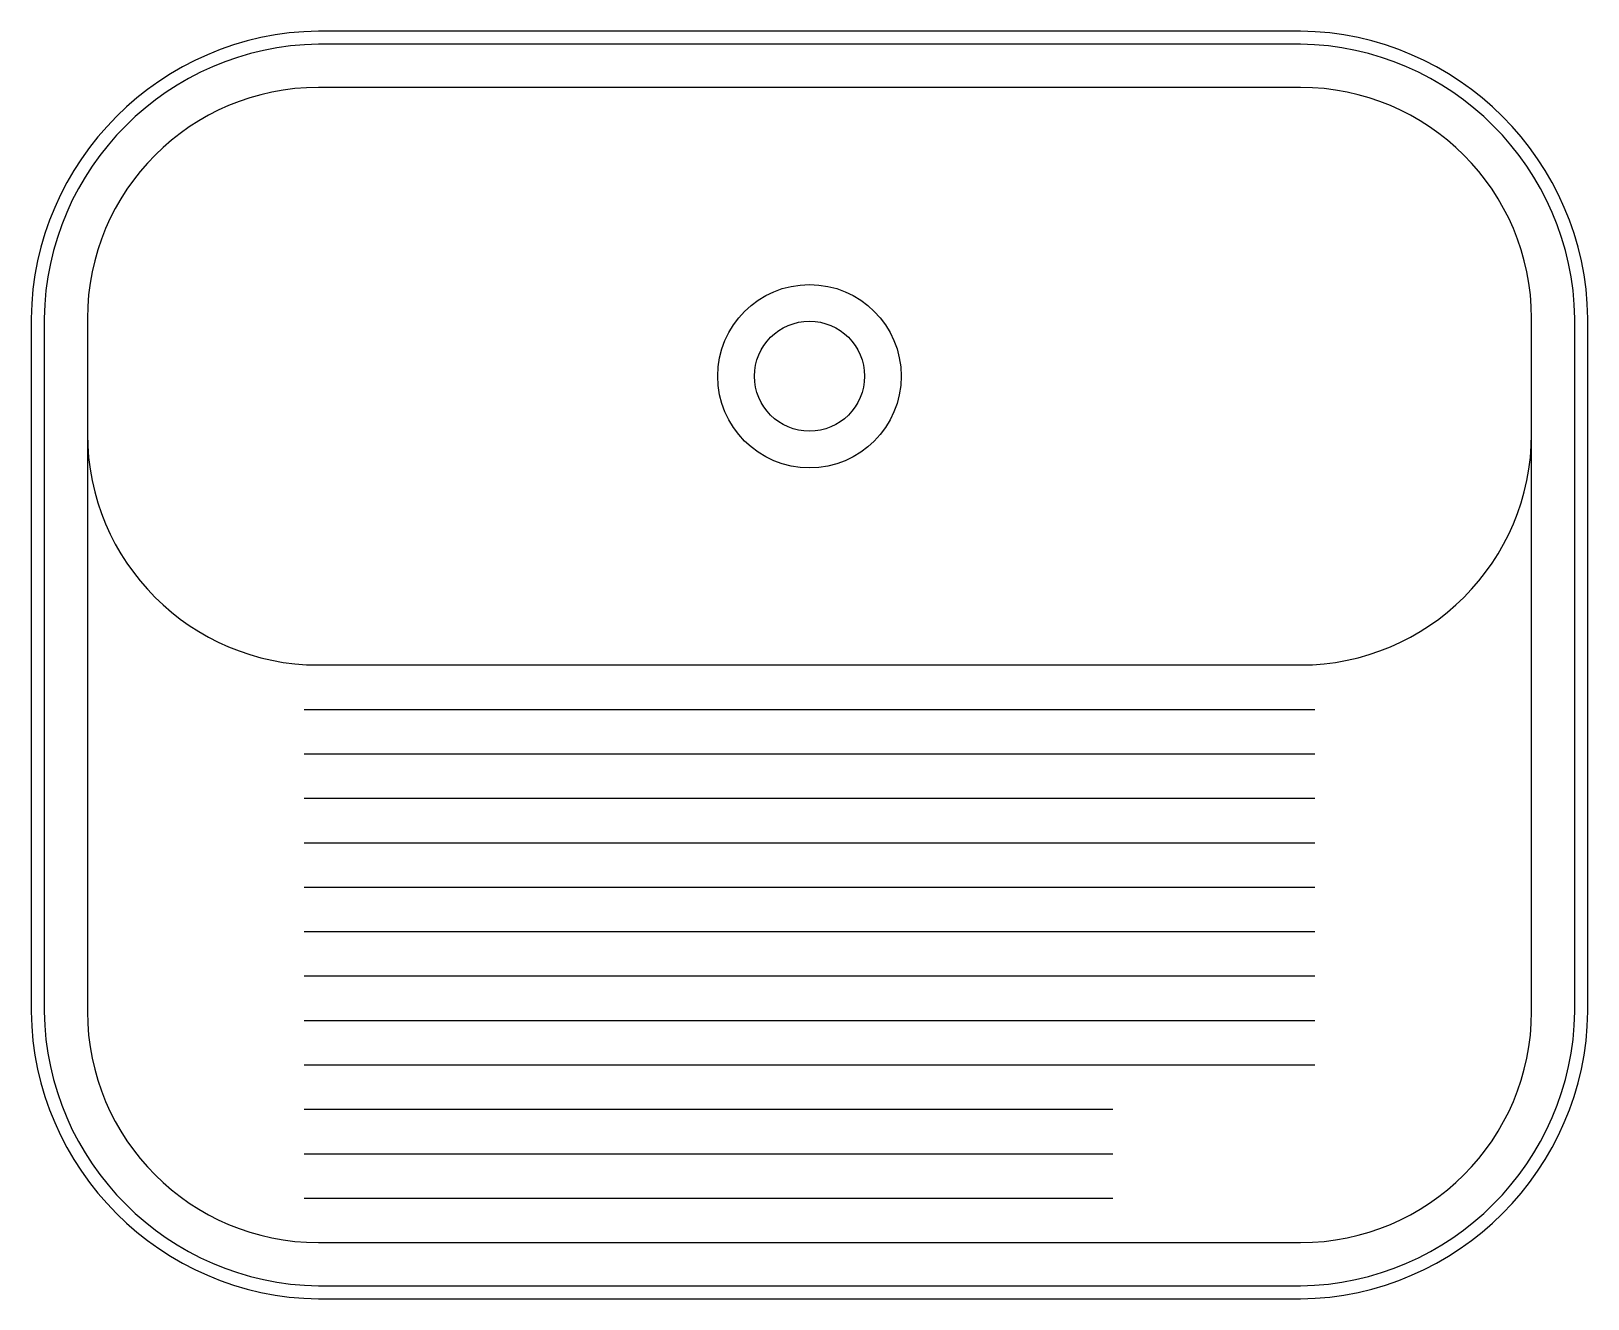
# Model space of a CAD drawing. Extents: x 984 to 1523, y 826 to 1265.
import ezdxf

# ---------------------------------------------------------------- set-up
doc = ezdxf.new("R2010")
doc.units = 0
doc.header["$LTSCALE"] = 450
doc.layers.get('0').update_dxf_attribs({"linetype": 'CONTINUOUS'})

msp = doc.modelspace()

# ---------------------------------------------------------------- linework, layer by layer
for p, q in [((1423.21, 1265.15), (1083.21, 1265.15)), ((1423.21, 1260.65), (1083.21, 1260.65)), ((1423.21, 1245.65), (1083.21, 1245.65)), ((983.71, 1165.65), (983.71, 925.65)), ((988.21, 1165.65), (988.21, 925.65)), ((1003.21, 1165.65), (1003.21, 925.65)), ((1503.21, 925.65), (1503.21, 1165.65)), ((1518.21, 925.65), (1518.21, 1165.65)), ((1522.71, 925.65), (1522.71, 1165.65)), ((1083.21, 1045.65), (1423.21, 1045.65)), ((1078.21, 1030.26), (1428.21, 1030.26)), ((1078.21, 1014.88), (1428.21, 1014.88)), ((1078.21, 999.5), (1428.21, 999.5)), ((1078.21, 984.11), (1428.21, 984.11)), ((1078.21, 968.73), (1428.21, 968.73)), ((1078.21, 953.34), (1428.21, 953.34)), ((1078.21, 937.96), (1428.21, 937.96)), ((1078.21, 922.57), (1428.21, 922.57)), ((1078.21, 907.19), (1428.21, 907.19)), ((1078.21, 891.8), (1358.21, 891.8)), ((1078.21, 876.42), (1358.21, 876.42)), ((1078.21, 861.03), (1358.21, 861.03)), ((1083.21, 845.65), (1423.21, 845.65)), ((1083.21, 830.65), (1423.21, 830.65)), ((1083.21, 826.15), (1423.21, 826.15))]:
    msp.add_line(p, q)
for radius in [31.75, 19.05]:
    msp.add_circle((1253.21, 1145.65), radius)
for centre, radius, start, end in [((1084.65, 1164.21), 100.95, 90.8167, 179.1833), ((1421.78, 1164.21), 100.95, 0.8167, 89.1833), ((1084.65, 1164.21), 96.45, 90.8556, 179.1444), ((1421.77, 1164.21), 96.45, 0.8556, 89.1444), ((1083.21, 1165.65), 80, 90, 180), ((1423.21, 1165.65), 80, 0, 90), ((1083.21, 1125.65), 80, 180, 270), ((1423.21, 1125.65), 80, 270, 0), ((1084.65, 927.09), 100.95, 180.8167, 269.1833), ((1084.65, 927.09), 96.45, 180.8556, 269.1444), ((1083.21, 925.65), 80, 180, 270), ((1423.21, 925.65), 80, 270, 0), ((1421.77, 927.09), 96.45, 270.8556, 359.1444), ((1421.78, 927.09), 100.95, 270.8167, 359.1833)]:
    msp.add_arc(centre, radius, start, end)

doc.saveas('drawing.dxf')
